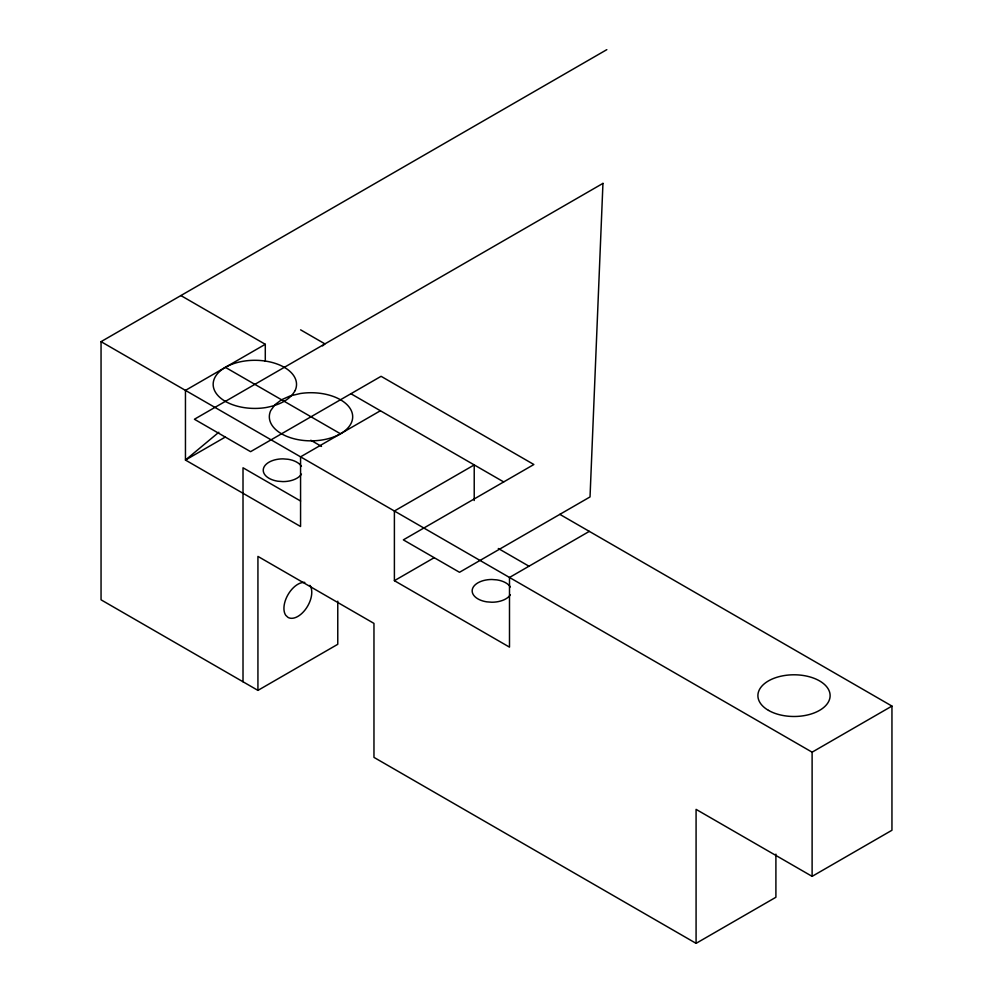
<?xml version="1.0" encoding="UTF-8"?>
<svg xmlns="http://www.w3.org/2000/svg" width="993" height="993" viewBox="0 0 993 993"><rect width="100%" height="100%" fill="white"/><g stroke="black" fill="none" stroke-linecap="round" stroke-linejoin="round"><path stroke-width="1.49" d="M218.832 432.253L185.455 460.057L300.569 526.513L300.569 456.842L380.393 410.754M322.551 345.874L324.934 343.888L300.618 329.85M337.769 601.175L337.769 644.296L257.932 690.383L101.05 599.822L101.05 341.654L606.822 49.65M265.292 361.328L265.292 344.298L185.455 390.386L185.455 460.057L225.374 437.007M474.22 500.522L474.22 464.923L394.395 511.01L394.395 580.682L434.301 557.632M589.333 531.367L509.496 577.467L509.496 647.138L394.395 580.682M101.05 341.654L812.113 752.173L891.95 706.085L891.95 830.26L812.113 876.36L696.081 809.369L696.081 943.35L775.905 897.262L775.905 854.141M180.887 295.566L265.292 344.298M350.926 393.737L503.699 481.928M559.853 514.362L891.95 706.085M225.374 367.336L340.487 433.792M310.797 440.234L321.509 446.416M498.312 548.496L529.095 566.271M300.569 501.006L243.012 467.777L243.012 681.769M696.081 943.35L373.964 757.386L373.964 623.393L257.932 556.403L257.932 690.383M812.113 752.173L812.113 876.36M309.903 585.349A19.686 11.37 -60 0 1 306.328 608.212A19.686 11.37 -60 0 1 288.007 617.398L285.785 615.35A19.686 11.37 -60 0 1 288.007 594.67A19.686 11.37 -60 0 1 304.814 582.407M301.438 474.12A19.686 11.37 0 0 1 282.931 481.605L277.829 481.22A19.686 11.37 0 0 1 263.406 468.758A19.686 11.37 0 0 1 282.931 458.865L288.032 459.262A19.686 11.37 0 0 1 301.438 466.35M510.365 594.745A19.686 11.37 0 0 1 491.858 602.23L486.756 601.845A19.686 11.37 0 0 1 472.333 589.383A19.686 11.37 0 0 1 491.858 579.49L496.959 579.887A19.686 11.37 0 0 1 510.365 586.975M602.95 183.382L590.028 496.934L459.511 572.291L403.344 539.869L533.862 464.513L381.089 376.31L250.584 451.666L194.417 419.245L602.95 183.382M274.912 404.747L270.754 410.543A41.681 24.068 0 0 0 307.371 440.755A41.681 24.068 0 0 0 352.527 414.677A41.681 24.068 0 0 0 300.221 393.538L290.167 395.934L281.54 399.757L274.912 404.747M295.107 390.584C289.211 401.184 276.91 405.504 265.64 407.602A41.681 24.068 0 0 1 213.321 386.451A41.681 24.068 0 0 1 258.478 360.385A41.681 24.068 0 0 1 295.107 390.584M768.483 710.38A36.096 20.841 0 0 0 828.882 701.033A36.096 20.841 0 0 0 784.669 675.501A36.096 20.841 0 0 0 768.483 710.38"/></g></svg>
